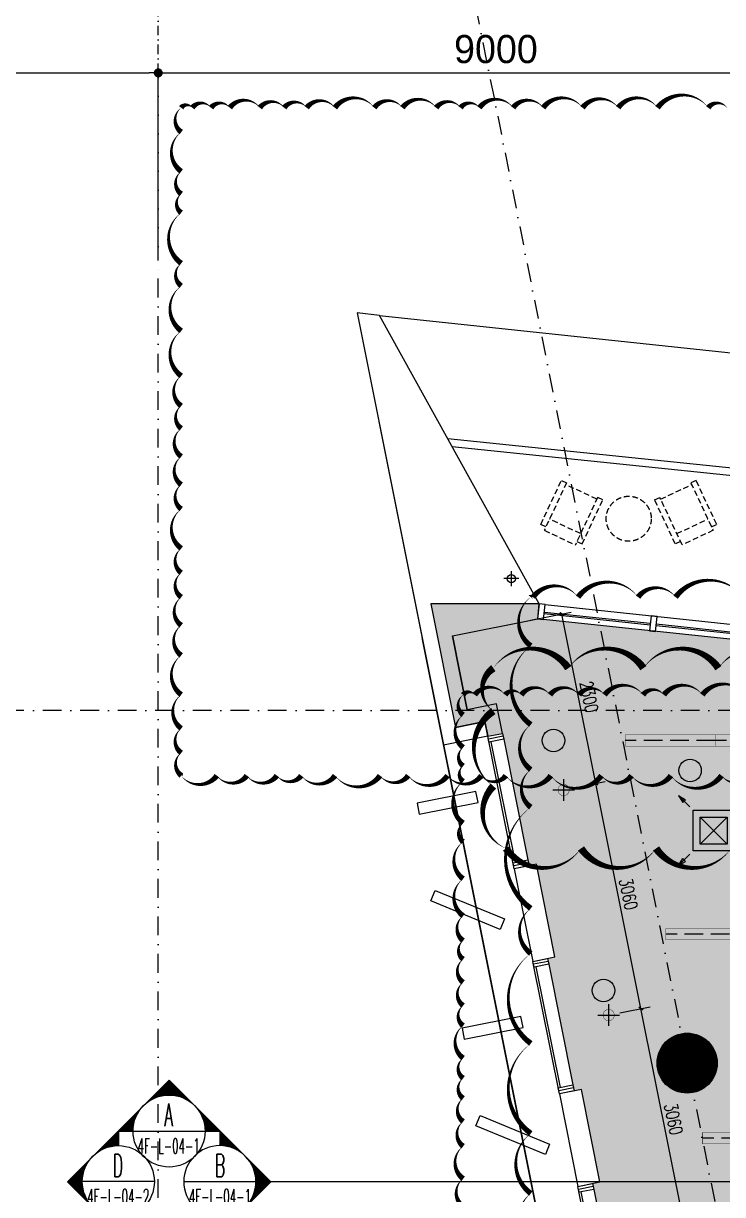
# Model space of a CAD drawing. Extents: x -354516 to 794396, y -401250 to -150594.
# Drawn here: x -40796 to -31480, y -324902 to -309291 of the extents above; entities that cross this region are included whole.
import ezdxf
from ezdxf.enums import TextEntityAlignment as Align

# ---------------------------------------------------------------- set-up
doc = ezdxf.new("R2010")
doc.units = 0
doc.header["$LTSCALE"] = 1000
doc.header["$MEASUREMENT"] = 0
for name, pattern in [('$0$HIDDEN', [0.375, 0.25, -0.125, 0, 0]), ('DASH', [0.35, 0.25, -0.1]), ('DASHDOT2', [0.5, 0.25, -0.125, 0, -0.125]), ('DOTE', [2.4200000000000004, 2, -0.2, 0.02, -0.2])]:
    doc.linetypes.add(name, pattern=pattern)
doc.layers.add('0-地面材质_material hatch', color=251, linetype='Continuous', transparency=0.3)
for name, color, linetype in [('0-灯具1', 40, 'Continuous'), ('0-灯具修改0109', 140, 'Continuous'), ('0-设备风口（修改）', 71, 'Continuous'), ('A-轴线1', 1, 'DOTE'), ('an-wall', 4, 'Continuous'), ('an-wndw', 2, 'Continuous'), ('an-wndw-mull-h', 2, 'Continuous'), ('A填-灰度80', 252, 'Continuous'), ('A标-文字', 7, 'Continuous'), ('A标-索引', 3, 'Continuous'), ('COLUMN', 2, 'Continuous'), ('M-DUCT-S-DIFF', 6, 'DASH'), ('P-完成面', 4, 'Continuous'), ('PIPE', 3, 'Continuous'), ('PUB_DIM', 3, 'Continuous'), ('PUB_HATCH', 8, 'Continuous'), ('S-PLT', 30, 'Continuous'), ('SEE', 5, 'Continuous'), ('text', 7, 'Continuous'), ('WALL', 2, 'Continuous'), ('WINDOW', 4, 'Continuous'), ('墙体', 7, 'Continuous'), ('家具1', 61, 'Continuous')]:
    doc.layers.add(name, color=color, linetype=linetype)
doc.layers.add('DIM_MODI-天花修改', color=3, linetype='Continuous', plot=False)
doc.layers.add('修改', color=1, linetype='Continuous', plot=False)
doc.styles.add('DIM', font='SimSun.ttf', dxfattribs={"width": 0.7})
doc.styles.add('DIM_FONT', font='SIMPLEX', dxfattribs={"width": 0.7, "bigfont": 'GBCBIG'})
doc.styles.add('HT', font='romant.shx', dxfattribs={"width": 0.8, "bigfont": 'tjhts.shx'})
doc.styles.add('Word-n', font='stylu.ttf')
doc.dimstyles.new('1-150', dxfattribs={"dimscale": 150, "dimtxt": 2.5, "dimasz": 0.8, "dimexe": 0.8, "dimexo": 0, "dimgap": 0.8, "dimtad": 1, "dimdec": 0, "dimzin": 0, "dimdsep": 46, "dimtxsty": 'Word-n', "dimblk": 'DOT', "dimcen": 0, "dimclrd": 137, "dimclre": 137, "dimclrt": 35, "dimadec": 4, "dimazin": 0, "dimtfac": 1, "dimtdec": 0, "dimtofl": 0, "dimtmove": 2, "dimatfit": 3, "dimldrblk": 'A', "dimfxl": 0, "dimtolj": 1, "dimtzin": 0, "dimarcsym": 0})
doc.dimstyles.new('_TCH_ARCH&&50', dxfattribs={"dimscale": 0.5, "dimtxt": 350, "dimasz": 100, "dimexe": 250, "dimexo": 300, "dimgap": 100, "dimtad": 1, "dimdec": 0, "dimzin": 0, "dimdsep": 46, "dimtxsty": 'DIM_FONT', "dimblk": 'ARCHTICK', "dimcen": 0.09, "dimclrd": 3, "dimclre": 3, "dimclrt": 7, "dimazin": 2, "dimtfac": 1, "dimtdec": 0, "dimtix": 1, "dimtmove": 2, "dimatfit": 3, "dimfxl": 0, "dimtolj": 1, "dimtzin": 0, "dimarcsym": 0})
doc.dimstyles.new('DIM', dxfattribs={"dimtxt": 2.5, "dimasz": 1, "dimexe": 1, "dimexo": 1, "dimgap": 1, "dimtad": 1, "dimdec": 0, "dimzin": 0, "dimdsep": 46, "dimtxsty": 'DIM', "dimblk": 'ARCHTICK', "dimcen": 0, "dimclrd": 5, "dimclre": 5, "dimclrt": 35, "dimadec": 0, "dimazin": 0, "dimtfac": 0.5, "dimtdec": 0, "dimtix": 1, "dimtmove": 2, "dimatfit": 2, "dimldrblk": 'A', "dimfxl": 0, "dimtolj": 1, "dimtzin": 0, "dimlwd": -1, "dimlwe": -1, "dimarcsym": 0})

# ---------------------------------------------------------------- blocks, each defined once
blk = doc.blocks.new('A$C4BD07983')
at = {"layer": 'an-wndw-mull-h'}
blk.add_line((0, 0), (0, 200), dxfattribs=at)
blk.add_lwpolyline([(40, 200), (-40, 200), (-40, 0), (40, 0)], close=True, dxfattribs=at)
blk = doc.blocks.new('UBB side window')
at = {"layer": 'SEE'}
blk.add_lwpolyline([(498339312.4512978, 3089844225.575787), (498338990.8208402, 3089842617.423478)], dxfattribs=at)
at = {"layer": 'WINDOW'}
for points in [[(498339157.5195555, 3089842584.083735), (498339479.1500173, 3089844192.236043)], [(498339171.2476849, 3089842499.753798), (498339524.2567283, 3089844264.799013)]]:
    blk.add_lwpolyline(points, dxfattribs=at)
at = {"rotation": 258.6900676666284}
for p in [(498339320.2959497, 3089844264.799012), (498338982.976195, 3089842578.200251)]:
    blk.add_blockref('A$C4BD07983', p, dxfattribs=at)
blk = doc.blocks.new('UBB Side Wall Model')
at = {"layer": 'an-wall'}
for points in [[(498339593.7218609, 3089843082.418824), (498339623.1392811, 3089843229.505925), (498340407.6038216, 3089843072.613017), (498340378.1864014, 3089842925.525916), (498339593.7218609, 3089843082.418824)], [(498340222.4406039, 3089841771.246619), (498340165.3277573, 3089841909.948179), (498339240.6506904, 3089841529.195868), (498339297.7635369, 3089841390.494308), (498340222.4373651, 3089841771.245285)], [(498338993.7218611, 3089840082.418824), (498339023.1392813, 3089840229.505925), (498339807.6038218, 3089840072.613017), (498339778.1864016, 3089839925.525916), (498338993.7218611, 3089840082.418824)], [(498339622.4406028, 3089838771.246619), (498339565.3277563, 3089838909.948179), (498338640.6506894, 3089838529.195869), (498338697.7635359, 3089838390.494309), (498339622.437364, 3089838771.245286)]]:
    blk.add_lwpolyline(points, dxfattribs=at)
for points in [[(498339111.247325, 3089842199.751999), (498338864.2563683, 3089840964.797215), (498338570.082167, 3089841023.632054), (498338817.0731237, 3089842258.586838)], [(498338511.2473313, 3089839199.751998), (498338264.2563745, 3089837964.797214), (498337970.0821733, 3089838023.632053), (498338217.07313, 3089839258.586837)]]:
    blk.add_lwpolyline(points, close=True, dxfattribs=at)
blk.add_point((498339902.6047739, 3089843097.127534), dxfattribs=at)
at = {"layer": 'an-wndw'}
for p in [(498339602.6047739, 3089841597.127534), (498339302.6047739, 3089840097.127534), (498339002.6047739, 3089838597.127534)]:
    blk.add_point(p, dxfattribs=at)
for p in [(-60.00035989284515, -300.0017981529236), (-660.0003592967987, -3300.001798152924)]:
    blk.add_blockref('UBB side window', p, dxfattribs=at)
blk = doc.blocks.new('ubb glaz 2')
at = {"layer": 'an-wall'}
for points in [[(498274741.2485906, 3089861082.418824), (498274711.8311705, 3089861229.505925), (498273927.36663, 3089861072.613017), (498273956.7840502, 3089860925.525916), (498274741.2485907, 3089861082.418824)], [(498274112.5298477, 3089859771.246619), (498274169.6426943, 3089859909.948179), (498275094.3197612, 3089859529.195868), (498275037.2069147, 3089859390.494308), (498274112.5330865, 3089859771.245285)], [(498275341.2485905, 3089858082.418824), (498275311.8311703, 3089858229.505925), (498274527.3666298, 3089858072.613017), (498274556.78405, 3089857925.525916), (498275341.2485905, 3089858082.418824)], [(498274712.5298488, 3089856771.246619), (498274769.6426953, 3089856909.948179), (498275694.3197622, 3089856529.195869), (498275637.2069157, 3089856390.494309), (498274712.5330876, 3089856771.245286)]]:
    blk.add_lwpolyline(points, dxfattribs=at)
blk.add_lwpolyline([(498275823.7231203, 3089857199.751998), (498276070.7140771, 3089855964.797214), (498276364.8882783, 3089856023.632053), (498276117.8973216, 3089857258.586837)], close=True, dxfattribs=at)
blk.add_point((498274432.3656777, 3089861097.127534), dxfattribs=at)
at = {"layer": 'an-wndw'}
for points in [[(498275470.7140883, 3089858964.797216), (498275223.7231313, 3089860199.752)], [(498275484.4422176, 3089859049.127154), (498275268.8298423, 3089860127.18903)], [(498275419.8392667, 3089860238.975227), (498275666.8302234, 3089859004.020443)]]:
    blk.add_lwpolyline(points, dxfattribs=at)
for p in [(498274732.3656777, 3089859597.127534), (498275032.3656777, 3089858097.127534), (498275332.3656777, 3089856597.127534)]:
    blk.add_point(p, dxfattribs=at)
at = {"layer": 'an-wndw', "xscale": -1}
for p in [(996614394.9708115, 17699.99820184708), (996614994.9708109, 14699.99820184708)]:
    blk.add_blockref('UBB side window', p, dxfattribs=at)
at = {"layer": 'an-wndw-mull-h', "xscale": -1, "rotation": 101.3099323333716}
for p in [(498275427.6839099, 3089860199.751999), (498275658.9855782, 3089859043.24367)]:
    blk.add_blockref('A$C4BD07983', p, dxfattribs=at)
blk = doc.blocks.new('TJ-FK1')
at = {"color": 95}
for p, q in [((-1.299264068719822, 1.299264068715274), (-1.034099025766409, 1.140165042943408)), ((-1.299264068710727, 1.299264068711636), (-0.8749999999990905, 0.875)), ((-1.299264068714365, 1.29926406872255), (-1.140165042942499, 1.034099025768228)), ((-1.140165042943408, 1.03409902576459), (-1.034099025766409, 1.140165042943408)), ((1.299264068710727, 1.299264068711636), (0.8749999999990905, 0.875)), ((1.299264068719822, 1.299264068715274), (1.034099025766409, 1.140165042943408)), ((1.140165042943408, 1.03409902576459), (1.034099025766409, 1.140165042943408)), ((1.299264068714365, 1.29926406872255), (1.140165042942499, 1.034099025768228)), ((-1.299264068710727, -1.299264068715274), (-0.8749999999990905, -0.875000000003638)), ((-1.299264068714365, -1.299264068726188), (-1.140165042942499, -1.034099025771866)), ((-1.299264068719822, -1.299264068718912), (-1.034099025766409, -1.140165042947046)), ((-1.140165042943408, -1.034099025768228), (-1.034099025766409, -1.140165042947046)), ((1.299264068710727, -1.299264068715274), (0.8749999999990905, -0.875000000003638)), ((1.140165042943408, -1.034099025768228), (1.034099025766409, -1.140165042947046)), ((1.299264068719822, -1.299264068718912), (1.034099025766409, -1.140165042947046)), ((1.299264068714365, -1.299264068726188), (1.140165042942499, -1.034099025771866))]:
    blk.add_line(p, q, dxfattribs=at)
for p, q in [((-0.75, 0.75), (0.7500000000004547, 0.75)), ((-0.75, -0.750000000003638), (-0.75, 0.75)), ((-0.5, -0.5), (-0.5, 0.5)), ((-0.5, 0.5), (0.5, 0.5)), ((0.5, 0.5), (0.5, -0.5)), ((0.7500000000004547, 0.75), (0.7500000000009095, -0.75)), ((0.7500000000009095, -0.75), (-0.75, -0.750000000003638)), ((0.5, -0.5), (-0.5, -0.5))]:
    blk.add_line(p, q)
at = {"color": 251}
for p, q in [((-0.5, -0.5), (0.5, 0.5)), ((0.5, -0.5), (-0.5, 0.5))]:
    blk.add_line(p, q, dxfattribs=at)
blk.add_point((0, 0))
blk = doc.blocks.new('$TwtSys$00000128')
h = blk.add_hatch(color=8)
h.dxf.hatch_style = 1
edge = h.paths.add_edge_path()
edge.add_arc((0, 0), 1, 0, 360)
blk.add_circle((0, 0, 9.999999999999692e-09), 1)
blk = doc.blocks.new('PIPE-110')
for p, q in [((87087.5, -205623.5), (87087.5, -205423.5)), ((86987.5, -205523.5), (87187.5, -205523.5))]:
    blk.add_line(p, q)
blk.add_circle((87087.5, -205523.5), 55)
blk = doc.blocks.new('PIPE2')
at = {"layer": 'PIPE', "rotation": 180}
blk.add_blockref('PIPE-110', (94867.5288562921, -389883.4444984621), dxfattribs=at)
blk = doc.blocks.new('sdhdfhfdhfhfgffff')
at = {"layer": '0-灯具1'}
for points in [[(-143.1818181818235, 0), (143.1818181818235, 0)], [(0, 143.1818181818235), (0, -143.1818181818235)]]:
    blk.add_lwpolyline(points, dxfattribs=at)
at = {"layer": '0-灯具1', "const_width": 5}
for points in [[(0, 75, 1), (0, -75, 7.992132572553525)], [(0, 75, -1), (0, -75, -7.992132572553525)]]:
    blk.add_lwpolyline(points, format="xyb", dxfattribs=at)
blk = doc.blocks.new('A$C21183209')
at = {"layer": '0-灯具1', "color": 3, "linetype": 'DASH'}
blk.add_line((0, 75), (1200, 75), dxfattribs=at)
at = {"layer": '0-灯具1', "const_width": 5}
blk.add_lwpolyline([(0, 0), (1200, 0), (1200, 150), (0, 150)], close=True, dxfattribs=at)
blk = doc.blocks.new('_YZH')
at = {"color": 255}
blk.add_circle((0, 0), 0.5, dxfattribs=at)
at = {"layer": 'PUB_HATCH', "color": 250, "const_width": 0.5}
blk.add_lwpolyline([(-0.25, 0, 1), (0.25, 0, 1)], format="xyb", close=True, dxfattribs=at)
blk = doc.blocks.new('_Dot')
at = {"color": 0, "linetype": 'ByBlock', "lineweight": -2}
blk.add_line((-0.5, 0), (-1, 0), dxfattribs=at)
at = {"color": 0, "linetype": 'ByBlock', "const_width": 0.5}
blk.add_lwpolyline([(-0.25, 0, 1), (0.25, 0, 1)], format="xyb", close=True, dxfattribs=at)
blk = doc.blocks.new('*D160')
at = {"layer": 'Defpoints', "color": 0}
for p in [(2936.383506716609, 75086.54070517188), (-3063.616493283389, 72586.54070517188), (2936.383506716609, 72586.54070517188)]:
    blk.add_point(p, dxfattribs=at)
at = {"layer": '墙体', "color": 137, "lineweight": -2}
for p, q in [((-3063.616493283389, 72586.54070517188), (-3063.616493283389, 75206.54070517188)), ((2936.383506716609, 72586.54070517188), (2936.383506716609, 75206.54070517188)), ((-2943.616493283389, 75086.54070517188), (2816.383506716609, 75086.54070517188))]:
    blk.add_line(p, q, dxfattribs=at)
at = {"layer": '墙体', "color": 137, "lineweight": -2, "xscale": 120, "yscale": 120, "zscale": 120, "rotation": 180}
blk.add_blockref('_Dot', (-3063.616493283389, 75086.54070517188), dxfattribs=at)
at = {"layer": '墙体', "color": 137, "lineweight": -2, "xscale": 120, "yscale": 120, "zscale": 120}
blk.add_blockref('_Dot', (2936.383506716609, 75086.54070517188), dxfattribs=at)
at = {"layer": '墙体', "color": 35, "insert": (-63.61649328339033, 75402.41369199472), "char_height": 375, "attachment_point": 5, "style": 'Word-n'}
blk.add_mtext('\\A1;6000', dxfattribs=at)
blk = doc.blocks.new('A')
at = {"color": 134}
for p, q in [((-1.435067392276323, 1.147654099946521), (-1.089590771724032, 1.437450103912849)), ((-1.089590771724032, 1.437450103912849), (0, 0)), ((-0.3688396396728422, 3.638e-12), (-2.127066897330223, 0)), ((-1.435067392276323, 1.147654099946521), (-0.3688396396728422, 0)), ((-1.435067392276323, -1.147654099946521), (-0.3688396396728422, 0)), ((-1.089590771724032, -1.437450103912849), (0, 0)), ((-1.435067392276323, -1.147654099946521), (-1.089590771724032, -1.437450103912849))]:
    blk.add_line(p, q, dxfattribs=at)
for points in [[(-1.435067392276323, 1.147654099946521), (-1.089590771724032, 1.437450103912849), (-0.3688396396728422, 0), (0, 0)], [(-1.435067392276323, -1.147654099946521), (-1.089590771724032, -1.437450103912849), (-0.3688396396728422, 0), (0, 0)]]:
    blk.add_solid(points, dxfattribs=at)
blk = doc.blocks.new('*D161')
at = {"layer": 'Defpoints', "color": 0}
for p in [(11936.38350671661, 75086.54070517188), (2936.383506716609, 72586.54070517188), (11936.38350671661, 72586.54070517188)]:
    blk.add_point(p, dxfattribs=at)
at = {"layer": '墙体', "color": 137, "lineweight": -2}
for p, q in [((2936.383506716609, 72586.54070517188), (2936.383506716609, 75206.54070517188)), ((11936.38350671661, 72586.54070517188), (11936.38350671661, 75206.54070517188)), ((3056.383506716609, 75086.54070517188), (11816.38350671661, 75086.54070517188))]:
    blk.add_line(p, q, dxfattribs=at)
at = {"layer": '墙体', "color": 137, "lineweight": -2, "xscale": 120, "yscale": 120, "zscale": 120, "rotation": 180}
blk.add_blockref('_Dot', (2936.383506716609, 75086.54070517188), dxfattribs=at)
at = {"layer": '墙体', "color": 137, "lineweight": -2, "xscale": 120, "yscale": 120, "zscale": 120}
blk.add_blockref('_Dot', (11936.38350671661, 75086.54070517188), dxfattribs=at)
at = {"layer": '墙体', "color": 35, "insert": (7436.383506716612, 75401.59011952035), "char_height": 375, "attachment_point": 5, "style": 'Word-n'}
blk.add_mtext('\\A1;9000', dxfattribs=at)
blk = doc.blocks.new('_ArchTick')
at = {"color": 0, "linetype": 'ByBlock', "const_width": 0.4}
blk.add_lwpolyline([(-0.5, -0.5), (0.5, 0.5)], dxfattribs=at)
blk = doc.blocks.new('*D366')
at = {"layer": 'Defpoints', "color": 0}
for p in [(-32998.10042370151, -322508.1784111946), (-32568.23699050416, -322422.2070690894), (-32398.10134430585, -325508.2207260943)]:
    blk.add_point(p, dxfattribs=at)
at = {"layer": 'PUB_DIM', "color": 3, "lineweight": -2}
for p, q in [((-32851.0132338751, -322478.7614332911), (-32445.66433231547, -322397.6929208366)), ((-31968.23791110848, -325422.2493839891), (-32568.23699050416, -322422.2070690894)), ((-32251.01415447944, -325478.8037481909), (-31845.6652529198, -325397.7352357363))]:
    blk.add_line(p, q, dxfattribs=at)
at = {"layer": 'PUB_DIM', "color": 3, "lineweight": -2, "xscale": 50, "yscale": 50, "zscale": 50}
for p, rotation in [((-32568.23699050416, -322422.2070690894), 101.3097601559063), ((-31968.23791110848, -325422.2493839891), 281.3097601559064)]:
    blk.add_blockref('_ArchTick', p, dxfattribs=dict(at, rotation=rotation))
at = {"layer": 'PUB_DIM', "color": 7, "insert": (-32133.40752679874, -323895.2626634611), "char_height": 175, "attachment_point": 5, "rotation": 281.30976015590636, "style": 'DIM_FONT'}
blk.add_mtext('\\A1;3060', dxfattribs=at)
blk = doc.blocks.new('*D367')
at = {"layer": 'Defpoints', "color": 0}
for p in [(-33598.09950301234, -319508.1360967191), (-33168.23606981504, -319422.1647546139), (-32998.10042370151, -322508.1784111946)]:
    blk.add_point(p, dxfattribs=at)
at = {"layer": 'PUB_DIM', "color": 3, "lineweight": -2}
for p, q in [((-33451.01231318593, -319478.7191188157), (-33045.66341162636, -319397.6506063611)), ((-32568.23699050421, -322422.2070690894), (-33168.23606981504, -319422.1647546139)), ((-32851.0132338751, -322478.7614332911), (-32445.66433231553, -322397.6929208366))]:
    blk.add_line(p, q, dxfattribs=at)
at = {"layer": 'PUB_DIM', "color": 3, "lineweight": -2, "xscale": 50, "yscale": 50, "zscale": 50}
for p, rotation in [((-33168.23606981504, -319422.1647546139), 101.3097601559063), ((-32568.23699050421, -322422.2070690894), 281.3097601559064)]:
    blk.add_blockref('_ArchTick', p, dxfattribs=dict(at, rotation=rotation))
at = {"layer": 'PUB_DIM', "color": 7, "insert": (-32733.40660615205, -320895.2203487735), "char_height": 175, "attachment_point": 5, "rotation": 281.30976015590636, "style": 'DIM_FONT'}
blk.add_mtext('\\A1;3060', dxfattribs=at)
blk = doc.blocks.new('*D368')
at = {"layer": 'Defpoints', "color": 0}
for p in [(-33619.92488420208, -317163.6853621241), (-34184.21104078724, -317276.5408284572), (-33598.09950301234, -319508.1360967191)]:
    blk.add_point(p, dxfattribs=at)
at = {"layer": 'PUB_DIM', "color": 3, "lineweight": -2}
for p, q in [((-34037.12385096084, -317247.1238505537), (-33497.35222601339, -317139.1712138713)), ((-33168.23606981504, -319422.1647546139), (-33619.92488420208, -317163.6853621241)), ((-33451.01231318593, -319478.7191188157), (-33045.66341162636, -319397.6506063611))]:
    blk.add_line(p, q, dxfattribs=at)
at = {"layer": 'PUB_DIM', "color": 3, "lineweight": -2, "xscale": 50, "yscale": 50, "zscale": 50}
for p, rotation in [((-33619.92488420208, -317163.6853621241), 101.3097601559063), ((-33168.23606981504, -319422.1647546139), 281.3097601559064)]:
    blk.add_blockref('_ArchTick', p, dxfattribs=dict(at, rotation=rotation))
at = {"layer": 'PUB_DIM', "color": 7, "insert": (-33259.25055300098, -318265.9594952908), "char_height": 175, "attachment_point": 5, "rotation": 281.30976015590636, "style": 'DIM_FONT'}
blk.add_mtext('\\A1;2300', dxfattribs=at)
blk = doc.blocks.new('A$C60322C3B')
at = {"layer": 'A标-索引'}
h = blk.add_hatch(dxfattribs=at)
h.set_pattern_fill('ANSI31', color=3, scale=10, style=0)
h.set_pattern_definition([(45, (-499755.9274758964, -166059.0656559148), (-11.22532015133644, 11.22532015133644), [])])
edge = h.paths.add_edge_path()
edge.add_line((-451.4783820866141, 452.4577604662627), (-904.284684085229, -0.3485404054517858))
edge.add_line((-904.2846840852872, -0.3485404053935781), (-639.0368938521133, -0.3485407547559589))
edge.add_ellipse((1.327918718568981, -0.3485415987670422), major_axis=(-0.4054723741044724, 640.3646842939327), ratio=0.9999999998537377, start_angle=404.963720827264, end_angle=449.9637208272668, ccw=False)
edge = h.paths.add_edge_path()
edge.add_line((1.327919911826029, 905.2640613380354), (-451.4783820866141, 452.4577604662627))
edge.add_ellipse((1.327918718801811, -0.3485415984177962), major_axis=(0.0001325876241709353, 640.3648126643536), ratio=0.9999999998537082, start_angle=315.00001178763426, end_angle=405.00001178762705, ccw=False)
edge.add_line((454.134220717242, 452.4577592734713), (1.327919911767822, 905.2640613380936))
edge = h.paths.add_edge_path()
edge.add_line((906.9405215231236, -0.3485427916748449), (454.1342207171838, 452.4577592734131))
edge.add_ellipse((1.327918719034642, -0.3485415987670422), major_axis=(-0.1922822936071592, 640.3647837962156), ratio=0.9999999998534758, start_angle=269.9827957249632, end_angle=314.9827957249526, ccw=False)
edge.add_line((641.6927312898915, -0.3485424417303875), (906.94052152324, -0.3485427916748449))
at = {"layer": 'A标-索引', "color": 60}
blk.add_line((-904.2846840852872, -0.3485404053935781), (906.9405215231236, -0.3485427910927683), dxfattribs=at)
blk.add_lwpolyline([(906.9405215231236, -0.3485427910927683), (1.327919911593199, 905.2640613380354), (-904.2846840852872, -0.3485404053935781)], dxfattribs=at)
blk.add_circle((0, 0), 640.3648125708895, dxfattribs=at)
at = {"layer": 'A标-文字', "color": 4, "style": 'HT', "width": 0.7}
for tag, p in [('E', (-5.460666131228209, 286.5336820804514)), ('-', (24.09126845281571, -264.1707114572637))]:
    blk.add_attdef(tag, text='', height=350, rotation=0.5956162231914178, dxfattribs=at).set_placement(p, align=Align.MIDDLE_CENTER)
blk = doc.blocks.new('A$C3EF60822')
at = {"layer": 'A填-灰度80'}
h = blk.add_hatch(dxfattribs=at)
h.set_pattern_fill('ANSI31', color=256, scale=10, style=0)
h.set_pattern_definition([(44.99999999999999, (-498751.2942502147, -165054.4324314244), (-11.22532015133644, 11.22532015133644), [])])
edge = h.paths.add_edge_path()
edge.add_line((-452.4577598054893, 451.4783826828934), (0.348541596555151, 904.2846840849379))
edge.add_line((0.3485415964532876, 904.2846840848797), (0.3485415964532876, 639.0368938516767))
edge.add_ellipse((0.3485415966715664, -1.327918719151057), major_axis=(-452.806301402132, 452.8063014021317), ratio=0.999999999999968, start_angle=-44.9999999999853, end_angle=1.103016363531548e-11)
edge = h.paths.add_edge_path()
edge.add_line((-905.2640612074174, -1.327918719442096), (-452.4577598055475, 451.478382682777))
edge.add_ellipse((0.3485415964387357, -1.327918719151057), major_axis=(-452.8063014020444, 452.8063014020444), ratio=0.9999999999999679, start_angle=0, end_angle=89.99999999999818)
edge.add_line((-452.4577598054893, -454.1342201211955), (-905.2640612073592, -1.327918719354784))
edge = h.paths.add_edge_path()
edge.add_line((0.348541596904397, -906.9405215235893), (-452.457759805664, -454.1342201211664))
edge.add_ellipse((0.3485415966715664, -1.327918719267473), major_axis=(452.8063014021027, 452.8063014021026), ratio=0.9999999999999467, start_angle=179.9999999999779, end_angle=224.9999999999807)
edge.add_line((0.3485415964387357, -641.6927312901244), (0.3485415969626047, -906.9405215235893))
at = {"color": 60}
for p, q in [((0.3485415964532876, 904.2846840848797), (0.2468180223368108, 640.3647650049534)), ((640.3648125708569, 3.403984010219574e-07), (-640.3648125708569, -3.403984010219574e-07)), ((0.3485415964387357, -906.9405215235893), (0, -640.3648125708569))]:
    blk.add_line(p, q, dxfattribs=at)
for points in [[(0.3485415964387357, -906.9405215235893), (-905.2640612074174, -1.327918719034642), (0.3485415964532876, 904.2846840848797)], [(0.3485415964532876, 904.2846840848797), (0.3485415964387357, 640.3647177177481)], [(0.3485415964387357, -640.3647177177481), (0.3485415964387357, -906.9405215235893)]]:
    blk.add_lwpolyline(points, dxfattribs=at)
blk.add_circle((0, 0), 640.3648125708894, dxfattribs=at)
at = {"layer": 'A标-文字', "color": 4, "style": 'HT', "width": 0.7}
for tag, p in [('X', (150.9757389156131, 346.4964550924499)), ('XX', (337.5704697009757, -202.5753468793408))]:
    blk.add_attdef(tag, text='', height=350, rotation=0.5956162215543248, dxfattribs=at).set_placement(p, align=Align.MIDDLE_CENTER)
blk = doc.blocks.new('GRID')
at = {"layer": '墙体', "color": 250, "linetype": 'DASHDOT2', "lineweight": -3}
for p, q in [((6675.22215533477, 78431.95526751818), (23393.54561971379, -5159.66205437691)), ((2936.383506716607, 36586.54070517188), (2936.383506716607, 72586.54070517188)), ((53157.62901285986, 66586.54070517188), (-19063.61649328339, 66586.54070517188))]:
    blk.add_line(p, q, dxfattribs=at)
at = {"layer": '墙体', "color": 35, "linetype": 'DASHDOT2', "ltscale": 0.5}
blk.add_line((2936.383506716607, 72586.54070517188), (2936.383506716609, 76586.54070517188), dxfattribs=at)
at = {"layer": '墙体', "color": 137}
for p1, p2, picture, middle in [((-3063.616493283389, 72586.54070517188), (2936.383506716609, 72586.54070517188), '*D160', (-63.61649328339033, 75402.41369199472)), ((2936.383506716609, 72586.54070517188), (11936.38350671661, 72586.54070517188), '*D161', (7436.383506716612, 75401.59011952035))]:
    dim = blk.add_aligned_dim(p1=p1, p2=p2, distance=2500, dimstyle='1-150', dxfattribs=at)
    dim.commit()
    dim.dimension.update_dxf_attribs({"geometry": picture, "text_midpoint": middle})

msp = doc.modelspace()

# ---------------------------------------------------------------- hatches: boundary and pattern name
at = {"layer": '0-地面材质_material hatch'}
h = msp.add_hatch(dxfattribs=at)
h.set_pattern_fill('AR-CONC', color=256, scale=75)
h.set_pattern_definition([(49.99999999999999, (-498310856.1664237, -3090192758.000448), (537.9451369505651, -47.06410123694633), [56.25, -618.75]), (355, (-498310856.1664237, -3090192758.000448), (-104.06350020975, 564.1441002750089), [45, -495]), (100.45144446, (-498310811.337663, -3090192761.922456), (433.881635045334, 517.0799932264721), [47.80514399999993, -525.856583999999]), (46.18420000000002, (-498310856.1664237, -3090192608.000448), (800.4309980036793, -124.1394605948074), [84.37499999999987, -928.124999999999]), (96.63563549, (-498310789.463865, -3090192618.345428), (700.9964592556713, 730.5889505809129), [71.7077565, -788.7853199999998]), (351.1841639899999, (-498310856.1664237, -3090192608.000448), (700.9964587910798, 730.5889502024926), [67.5, -742.5000007499999]), (21, (-498310781.1664237, -3090192645.500448), (447.6802890888462, -301.9641679990041), [56.25, -618.75]), (326.0000000000001, (-498310781.1664237, -3090192645.500448), (182.4864989411863, 543.8625337851397), [45, -495]), (71.45144474, (-498310743.8597332, -3090192670.664129), (630.1667825474783, 241.8983646047654), [47.8051425, -525.856584]), (37.50000000000001, (-498310856.1664237, -3090192758.000448), (9.119891487968001, 249.6703903734836), [0, -488.9999999999999, 0, -502.5, 0, -496.875]), (7.499999999999999, (-498310856.1664237, -3090192758.000448), (197.3021530816115, 295.8087839117702), [0, -286.5, 0, -477.75, 0, -189.375]), (327.5, (-498311023.4164237, -3090192758.000448), (400.3668271293068, -16.91615380078482), [0, -187.5, 0, -585, 0, -776.25]), (317.5, (-498311098.4164237, -3090192758.000448), (437.3896270067897, 75.07873674923829), [0, -243.75, 0, -388.5, 0, -551.25])])
h.paths.add_polyline_path([(-16522.9492671618, -329544.5703533968), (-16508.88730644155, -329344.5703533911), (-15889.33144154364, -329344.5703531178), (-15889.33144132053, -328866.2213415501), (-22327.58762476406, -318465.2371497475), (-34004.67683461867, -317221.173760923), (-35181.37360451183, -317456.5131149613), (-34961.10345736704, -318557.8638506256), (-34470.80435011349, -318459.8040104233), (-34058.96045551262, -320519.0234270417), (-33960.90238950215, -320499.4118142449), (-33713.91143635473, -321734.3665986382), (-33811.96950153074, -321753.978211435), (-33458.96045604906, -323519.0234270417), (-33360.90239576063, -323499.4118156754), (-33113.91143909655, -324734.3665995919), (-33211.96950701437, -324753.9782128655), (-32258.96046224795, -329519.0234284722), (-32160.90240189991, -329499.4118171059), (-32050.88012877665, -330049.523182901), (-26799.99999991198, -330049.5220709168), (-26799.99999991198, -329358.3200573308), (-18008.88730644155, -329344.5703540525), (-18022.94926716186, -329544.5703540593)])
at = {"layer": 'WALL'}
h = msp.add_hatch(color=250, dxfattribs=at)
h.dxf.hatch_style = 1
h.paths.add_polyline_path([(-33945.15547723214, -317228.7934299044), (-33945.06425626477, -317227.9955739623), (-33923.90644976725, -317029.2837503031), (-35368.86530343472, -317028.95687157), (-35039.5490352796, -318675.5333227707), (-34647.3088760811, -318597.0852759297), (-34608.08565556125, -318793.2013308249), (-34411.96952383527, -318753.9780969377), (-34490.4159683062, -318361.7459504795), (-34882.65700641618, -318440.1941732811), (-34882.65701211065, -318440.1941448088), (-35079.61911995956, -317455.3837961243)])

# ---------------------------------------------------------------- linework, layer by layer
at = {"layer": '0-灯具修改0109'}
msp.add_lwpolyline([(-31206.29972273915, -316938.162236019, 0, 75, 0.5), (-32106.29972273915, -316938.162236019, 0, 75, 0.5), (-32606.29972273915, -316938.162236019, 0, 75, 0.5), (-33406.29972273915, -316938.162236019, 0, 75, 0.5), (-34006.29972273915, -316938.162236019, 0, 75, 0.5), (-34035.55993577384, -316938.162236019, 0, 75, 0.5), (-34035.55993577384, -317588.162236019, 0, 75, 0.5), (-34035.55993577384, -318638.162236019, 0, 75, 0.5), (-34035.55993577384, -319238.162236019, 0, 75, 0.5), (-34035.55993577384, -319738.162236019, 0, 75, 0.5), (-34035.55993577384, -321088.162236019, 0, 75, 0.5), (-34035.55993577384, -321688.162236019, 0, 75, 0.5), (-34035.55993577384, -322888.162236019, 0, 75, 0.5), (-34035.55993577384, -324088.162236019, 0, 75, 0.5), (-34035.55993577384, -324888.162236019, 0, 75, 0.5), (-34035.55993577384, -325488.162236019, 0, 75, 0.5)], format="xyseb", dxfattribs=at)
at = {"layer": '0-设备风口（修改）'}
msp.add_lwpolyline([(-31173.10367099472, -318241, 0, 75, 0.5), (-31749.69104659613, -318241, 0, 75, 0.5), (-32262.21315824182, -318241, 0, 75, 0.5), (-32539.8293020499, -318241, 0, 75, 0.5), (-33052.35141369559, -318241, 0, 75, 0.5), (-33394.03282145939, -318241, 0, 75, 0.5), (-33778.42440519366, -318241, 0, 75, 0.5), (-34162.81598892793, -318241, 0, 75, 0.5), (-34376.36686878031, -318241, 0, 75, 0.5), (-34782.11354049981, -318241, 0, 75, 0.5), (-34936.72437751293, -318241, 0, 75, 0.5), (-34936.72437751293, -318508.8999781929, 0, 75, 0.5), (-34936.72437751293, -318941.6614814277, 0, 75, 0.5), (-34936.72437751293, -319188.9537689904, 0, 75, 0.5), (-34936.72437751293, -319395.0306752926, 0, 75, 0.5), (-34936.72437751293, -319951.4383223087, 0, 75, 0.5), (-34936.72437751293, -320198.7306098714, 0, 75, 0.5), (-34936.72437751293, -320693.3151849968, 0, 75, 0.5), (-34936.72437751293, -321187.8997601221, 0, 75, 0.5), (-34936.72437751293, -321517.6228102057, 0, 75, 0.5), (-34936.72437751293, -321764.9150977684, 0, 75, 0.5), (-34936.72437751293, -322074.0304572218, 0, 75, 0.5), (-34936.72437751293, -322383.1458166752, 0, 75, 0.5), (-34936.72437751293, -322651.0457948681, 0, 75, 0.5), (-34936.72437751293, -323083.8072981028, 0, 75, 0.5), (-34936.72437751293, -323351.7072762958, 0, 75, 0.5), (-34936.72437751293, -323619.6072544886, 0, 75, 0.5), (-34936.72437751293, -323928.722613942, 0, 75, 0.5), (-34936.72437751293, -324258.4456640256, 0, 75, 0.5), (-34936.72437751293, -324691.2071672603, 0, 75, 0.5), (-34936.72437751293, -325062.1455986043, 0, 75, 0.5)], format="xyseb", dxfattribs=at)
at = {"layer": 'DIM_MODI-天花修改'}
msp.add_lwpolyline([(-31421.12414152734, -310414.6198672084, 0, 75, 0.5), (-31671.12414152734, -310414.6198672084, 0, 75, 0.5), (-32346.12414152734, -310414.6198672084, 0, 75, 0.5), (-32871.12414152734, -310414.6198672084, 0, 75, 0.5), (-33346.12414152734, -310414.6198672084, 0, 75, 0.5), (-33871.12414152734, -310414.6198672084, 0, 75, 0.5), (-34271.12414152734, -310414.6198672084, 0, 75, 0.5), (-34721.12414152734, -310414.6198672084, 0, 75, 0.5), (-34971.12414152734, -310414.6198672084, 0, 75, 0.5), (-35296.12414152734, -310414.6198672084, 0, 75, 0.5), (-35746.12414152734, -310414.6198672084, 0, 75, 0.5), (-36121.12414152734, -310414.6198672084, 0, 75, 0.5), (-36646.12414152734, -310414.6198672084, 0, 75, 0.5), (-37021.12414152734, -310414.6198672084, 0, 75, 0.5), (-37321.12414152734, -310414.6198672084, 0, 75, 0.5), (-37646.12414152734, -310414.6198672084, 0, 75, 0.5), (-38046.12414152734, -310414.6198672084, 0, 75, 0.5), (-38296.12414152734, -310414.6198672084, 0, 75, 0.5), (-38546.12414152734, -310414.6198672084, 0, 75, 0.5), (-38693.46643203869, -310414.6198672084, 0, 75, 0.5), (-38693.46643203869, -310739.6198672084, 0, 75, 0.5), (-38693.46643203869, -311264.6198672084, 0, 75, 0.5), (-38693.46643203869, -311564.6198672084, 0, 75, 0.5), (-38693.46643203869, -311814.6198672084, 0, 75, 0.5), (-38693.46643203869, -312489.6198672084, 0, 75, 0.5), (-38693.46643203869, -312789.6198672084, 0, 75, 0.5), (-38693.46643203869, -313389.6198672084, 0, 75, 0.5), (-38693.46643203869, -313989.6198672084, 0, 75, 0.5), (-38693.46643203869, -314389.6198672084, 0, 75, 0.5), (-38693.46643203869, -314689.6198672084, 0, 75, 0.5), (-38693.46643203869, -315064.6198672084, 0, 75, 0.5), (-38693.46643203869, -315439.6198672084, 0, 75, 0.5), (-38693.46643203869, -315764.6198672084, 0, 75, 0.5), (-38693.46643203869, -316289.6198672084, 0, 75, 0.5), (-38693.46643203869, -316614.6198672084, 0, 75, 0.5), (-38693.46643203869, -316939.6198672084, 0, 75, 0.5), (-38693.46643203869, -317314.6198672084, 0, 75, 0.5), (-38693.46643203869, -317714.6198672084, 0, 75, 0.5), (-38693.46643203869, -318239.6198672084, 0, 75, 0.5), (-38693.46643203869, -318689.6198672084, 0, 75, 0.5), (-38693.46643203869, -319014.6198672084, 0, 75, 0.5), (-38693.46643203869, -319314.6198672084, 0, 75, 0.5), (-38693.46643203869, -319317.5445844857, 0, 75, 0.5), (-38218.46643203869, -319317.5445844857, 0, 75, 0.5), (-37818.46643203869, -319317.5445844857, 0, 75, 0.5), (-37418.46643203869, -319317.5445844857, 0, 75, 0.5), (-37093.46643203869, -319317.5445844857, 0, 75, 0.5), (-36643.46643203869, -319317.5445844857, 0, 75, 0.5), (-36043.46643203869, -319317.5445844857, 0, 75, 0.5), (-35668.46643203869, -319317.5445844857, 0, 75, 0.5), (-35143.46643203869, -319317.5445844857, 0, 75, 0.5), (-34693.46643203869, -319317.5445844857, 0, 75, 0.5), (-34368.46643203869, -319317.5445844857, 0, 75, 0.5), (-33768.46643203869, -319317.5445844857, 0, 75, 0.5), (-33093.46643203869, -319317.5445844857, 0, 75, 0.5), (-32693.46643203869, -319317.5445844857, 0, 75, 0.5), (-32168.46643203869, -319317.5445844857, 0, 75, 0.5), (-31493.46643203869, -319317.5445844857, 0, 75, 0.5), (-31118.46643203869, -319317.5445844857, 0, 75, 0.5)], format="xyseb", dxfattribs=at)
at = {"layer": 'P-完成面'}
for p, q in [((-36348.61761026829, -313149.9999982854), (-22219.82324980944, -383793.9581310293)), ((-36050.2450223437, -313182.0976806041), (-36348.61761026829, -313149.9999982854)), ((-33922.66567013752, -317028.95687157), (-36050.2450223437, -313182.0976806041)), ((-34608.08565752307, -318793.2013312172), (-35196.44282923401, -318910.8727883368))]:
    msp.add_line(p, q, dxfattribs=at)
for points in [[(-36050.2450223437, -313182.0976806041), (-24717.40215070534, -314389.1962899867)], [(-35141.30143527505, -314825.5513023733), (-24168.2931540391, -315958.846812895)], [(-35082.33191610417, -314932.1736178108), (-24131.80588813841, -316063.1471546272)], [(-23036.36860189226, -379711.4293536127), (-35477.97414868139, -317503.3901757404)]]:
    msp.add_lwpolyline(points, dxfattribs=at)
at = {"layer": 'WALL', "color": 0}
for p, q in [((-36348.61761026829, -313149.9999982854), (-35196.44280642271, -318910.8729023933)), ((-35368.86530343472, -317028.95687157), (-35039.54991431105, -318675.533498577)), ((-33922.66567013752, -317028.95687157), (-35368.86530343472, -317028.95687157)), ((-33943.55370773902, -317228.4735029165), (-33922.66567013752, -317028.95687157)), ((-35079.61911995955, -317455.3837961243), (-33943.55370773902, -317228.4735029165)), ((-35079.61911995955, -317455.3837961243), (-34882.65701211064, -318440.1941448088)), ((-34490.41596598395, -318361.745950015), (-34882.65701211065, -318440.1941448088)), ((-34411.96949881315, -318753.9782104492), (-34490.41596598395, -318361.745950015)), ((-34647.30887042094, -318597.0853042305), (-35039.54991431105, -318675.533498577)), ((-34608.08563618126, -318793.2014379263), (-34647.30887042094, -318597.0853042305))]:
    msp.add_line(p, q, dxfattribs=at)
msp.add_lwpolyline([(-33923.8889839857, -317029.1197135773), (-35368.86530343472, -317028.95687157), (-35039.55003383401, -318675.5335224817), (-34647.30887608109, -318597.0852759297), (-34608.08565752307, -318793.2013312172), (-34411.96952160468, -318753.9780964916), (-34490.41593760402, -318361.745944339), (-34882.65700641618, -318440.1941732811), (-35079.61911995955, -317455.3837961243), (-33943.55370773902, -317228.4735029165), (-33922.3450514491, -317029.2841035228)], dxfattribs=at)
at = {"layer": 'WINDOW'}
for p, q in [((-33923.8889839857, -317029.1197135773), (-33945.06425626477, -317227.9955739623)), ((-33844.33863983169, -317037.5898224889), (-33923.8889839857, -317029.1197135773)), ((-33865.51391211076, -317236.465682874), (-33844.33863983169, -317037.5898224889)), ((-33844.33863983169, -317037.5898224889), (-26466.04407822125, -317823.1924390892)), ((-32432.32000283286, -317187.9342586796), (-32453.49527511193, -317386.8101190647)), ((-32352.76965867879, -317196.4043675913), (-32432.32000283286, -317187.9342586796)), ((-32373.94493095786, -317395.2802279763), (-32352.76965867879, -317196.4043675913)), ((-33945.06425626477, -317227.9955739623), (-33865.51391211076, -317236.465682874)), ((-26487.21935050039, -318022.068299475), (-33865.51391211076, -317236.465682874)), ((-32453.49527511193, -317386.8101190647), (-32373.94493095786, -317395.2802279763))]:
    msp.add_line(p, q, dxfattribs=at)
at = {"layer": 'WINDOW', "color": 3}
for p, q in [((-33857.04380323819, -317156.9153387157), (-32445.0251662067, -317307.2597749099)), ((-33854.92627601029, -317137.0277526767), (-32442.90763897885, -317287.372188871)), ((-32365.47482205275, -317315.729883821), (-30953.45618502126, -317466.0743200153)), ((-32363.35729482485, -317295.8422977825), (-30951.33865779336, -317446.1867339768))]:
    msp.add_line(p, q, dxfattribs=at)
at = {"layer": '修改'}
msp.add_lwpolyline([(-31366.40176355188, -320288.4607785395, 0, 100, -0.52056705), (-32366.40176355188, -320288.4607785395, 0, 100, -0.52056705), (-33366.40176355188, -320288.4607785395, 0, 100, -0.52056705), (-34366.40176355188, -320288.4607785395, 0, 100, -0.52056705), (-34534.71992304274, -319456.7789380303, 0, 100, -0.52056705), (-34534.71992304274, -318456.7789380304, 0, 100, -0.52056705), (-34534.71992304274, -317884.9725297567, 0, 100, -0.52056705), (-33534.71992304274, -317884.9725297567, 0, 100, -0.52056705), (-32534.71992304274, -317884.9725297567, 0, 100, -0.52056705), (-31534.71992304274, -317884.9725297567, 0, 100, -0.52056705), (-30534.71992304274, -317884.9725297567, 0, 100, -0.52056705)], format="xyseb", dxfattribs=at)
at = {"layer": '家具1', "color": 137, "linetype": '$0$HIDDEN', "ltscale": 0.3}
for p, q in [((-33903.13745485606, -315969.0456548089), (-33627.89979759725, -315382.7355646768)), ((-33558.92213979423, -315415.1164656146), (-33855.74706450386, -316047.4116609491)), ((-33627.89979759725, -315382.7355646768), (-33558.92213979423, -315415.1164656146)), ((-33155.84982741673, -315632.3944238443), (-33569.71577328122, -315438.1090182153)), ((-32305.18478358607, -315632.394424079), (-31891.31883774685, -315438.1090184358)), ((-31833.13481354213, -315382.7355648422), (-31902.1124712613, -315415.1164658624)), ((-31902.1124712613, -315415.1164658624), (-31605.28754651556, -316047.4116611474)), ((-31557.89715630212, -315969.0456549814), (-31833.13481354213, -315382.7355648422)), ((-33145.05619392973, -315609.4018712437), (-33441.88111863937, -316241.6970665781)), ((-33351.31619386235, -316228.0928623146), (-33076.0785361267, -315641.7827721814)), ((-33076.0785361267, -315641.7827721814), (-33145.05619392973, -315609.4018712437)), ((-32384.95607529756, -315641.7827720499), (-32315.97841757736, -315609.4018715066)), ((-32109.71841758072, -316228.0928621882), (-32384.95607529756, -315641.7827720499)), ((-32019.15349235478, -316241.6970667906), (-32315.97841757736, -315609.4018715066)), ((-33834.15979752987, -316001.4265557477), (-33903.13745485606, -315969.0456548089)), ((-33371.72250001971, -316092.2454749101), (-33785.5884458842, -315897.9600692811)), ((-32089.31211091395, -316092.245475065), (-31675.44616507473, -315897.9600694218)), ((-31626.8748140213, -316001.4265560016), (-31557.89715630212, -315969.0456549814)), ((-33855.74706450386, -316047.4116609491), (-33441.88111863937, -316241.6970665781)), ((-31605.28754651556, -316047.4116611474), (-32019.15349235478, -316241.6970667906)), ((-33420.29385166537, -316195.7119613768), (-33351.31619386235, -316228.0928623146)), ((-32040.74075986052, -316195.7119616448), (-32109.71841758072, -316228.0928621882))]:
    msp.add_line(p, q, dxfattribs=at)
msp.add_circle((-32730.51730562808, -315893.197787628), 300.0000000000016, dxfattribs=at)

# ---------------------------------------------------------------- block references
at = {"layer": '0-灯具1', "rotation": 180}
for p in [(-31579.54328781604, -318774.999998092), (-30379.54328781604, -318774.999998092), (-31036.60905925143, -321356.3220165132), (-30545.26774874847, -324074.999998092)]:
    msp.add_blockref('A$C21183209', p, dxfattribs=at)
at = {"layer": '0-灯具1'}
for p in [(-33598.09950301233, -319509.0277233386), (-32998.10042370151, -322509.0279073569)]:
    msp.add_blockref('sdhdfhfdhfhfgffff', p, dxfattribs=at)
at = {"layer": 'A-轴线1'}
msp.add_blockref('GRID', (-41936.38350665566, -385036.5407097827), dxfattribs=at)
at = {"layer": 'A标-索引'}
ref = msp.add_blockref('A$C60322C3B', (-38855.23289614968, -324055.1839380581), dxfattribs=dict(at, xscale=0.75, yscale=0.75, zscale=0.75))
ref.add_attrib('XX', '4F-L-04-1', dxfattribs={"layer": 'text', "color": 4, "height": 200, "style": 'HT', "width": 0.5}).set_placement((-38860.291980309, -324253.311971651), align=Align.MIDDLE_CENTER)
ref.add_attrib('X', 'A', dxfattribs={"layer": 'text', "color": 4, "height": 300, "style": 'HT', "width": 0.5}).set_placement((-38859.3283957481, -323840.2836764978), align=Align.MIDDLE_CENTER)
ref = msp.add_blockref('A$C3EF60822', (-39531.36832018835, -324729.7329327682), dxfattribs=dict(at, xscale=0.75, yscale=0.75, zscale=0.75))
ref.add_attrib('XX', '4F-L-04-2', dxfattribs={"layer": 'text', "color": 4, "height": 200, "style": 'HT', "width": 0.5}).set_placement((-39532.60367087863, -324927.8609663611), align=Align.MIDDLE_CENTER)
ref.add_attrib('X', 'D', dxfattribs={"layer": 'text', "color": 4, "height": 300, "style": 'HT', "width": 0.5}).set_placement((-39535.46381978678, -324514.8326712078), align=Align.MIDDLE_CENTER)
ref = msp.add_blockref('A$C3EF60822', (-38179.09747211101, -324729.7329327682), dxfattribs=dict(at, xscale=-0.75, yscale=0.75, zscale=0.75))
ref.add_attrib('XX', '4F-L-04-1', dxfattribs={"layer": 'text', "color": 4, "height": 200, "style": 'HT', "width": 0.5}).set_placement((-38177.86212142075, -324927.8609663611), align=Align.MIDDLE_CENTER)
ref.add_attrib('X', 'B', dxfattribs={"layer": 'text', "color": 4, "height": 300, "style": 'HT', "width": 0.5}).set_placement((-38175.00197251259, -324514.8326712078), align=Align.MIDDLE_CENTER)
at = {"layer": 'COLUMN', "xscale": 800, "yscale": 800, "zscale": 800}
msp.add_blockref('_YZH', (-31952.07843885157, -323150.0000014631), dxfattribs=at)
at = {"layer": 'M-DUCT-S-DIFF', "xscale": 360, "yscale": 360, "zscale": 0.8000000000000114, "rotation": 90}
msp.add_blockref('TJ-FK1', (-31599.99999993909, -320050.0000014627), dxfattribs=at)
at = {"layer": 'P-完成面'}
msp.add_blockref('ubb glaz 2', (-498308278.7997236, -3090186757.998654), dxfattribs=at)
msp.add_blockref('ubb glaz 2', (-498308278.7997236, -3090186757.998654), dxfattribs=at)
at = {"layer": 'PIPE'}
msp.add_blockref('PIPE2', (-42074.92995289603, -132331.5077675633), dxfattribs=at)
at = {"layer": 'S-PLT', "zscale": 150.0000015}
for p, xscale, yscale in [((-33732.6414000379, -318849.99978927), 150.0000015, 150.0000015), ((-31913.15167558064, -319249.9992110406), 150.0000015, 150.0000015), ((-33065.64191652393, -322182.9415056025), -150.0000015, -150.0000015)]:
    msp.add_blockref('$TwtSys$00000128', p, dxfattribs=dict(at, xscale=xscale, yscale=yscale))
at = {"layer": 'WALL', "color": 0, "xscale": -1}
msp.add_blockref('UBB Side Wall Model', (498304856.1707342, -3090162757.998652), dxfattribs=at)

# ---------------------------------------------------------------- dimensions: what is measured, and where the dimension line sits
at = {"layer": 'PUB_DIM', "color": 250}
for base, p1, p2, text, picture, middle in [((-33619.92488420208, -317163.6853621241), (-33598.09950301233, -319508.1360967191), (-34184.21104078725, -317276.5408284571), '2300', '*D368', (-33259.25055300098, -318265.9594952908)), ((-33168.23606981504, -319422.1647546139), (-32998.10042370151, -322508.1784111945), (-33598.09950301233, -319508.1360967191), '3060', '*D367', (-32733.40660615205, -320895.2203487735)), ((-32568.23699050416, -322422.2070690894), (-32398.10134430585, -325508.2207260942), (-32998.10042370151, -322508.1784111945), '3060', '*D366', (-32133.40752679874, -323895.2626634611))]:
    dim = msp.add_linear_dim(base=base, p1=p1, p2=p2, angle=281.3097601559064, text=text, dimstyle='_TCH_ARCH&&50', dxfattribs=at)
    dim.commit()
    dim.dimension.update_dxf_attribs({"geometry": picture, "text_midpoint": middle})

# ---------------------------------------------------------------- leaders
at = {"layer": 'A标-索引', "color": 3}
msp.add_leader([(-30673.61264716461, -324730.7288718075), (-37500.14942620545, -324730.7288718075)], dimstyle='DIM', override={"dimasz": 100, "dimgap": 1, "dimtad": 0, "dimclrd": 256}, dxfattribs=at)

doc.saveas('drawing.dxf')
